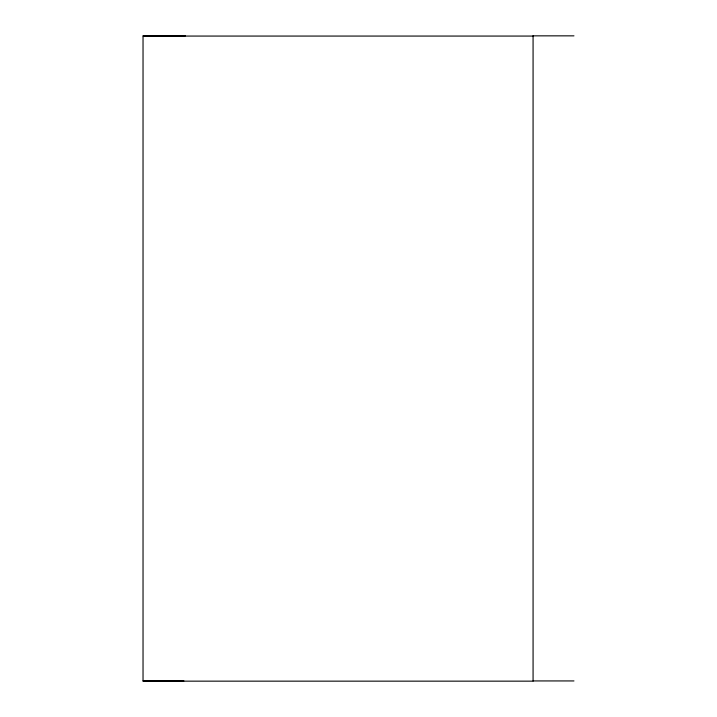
<?xml version="1.0" encoding="UTF-8"?>
<svg xmlns="http://www.w3.org/2000/svg" width="717" height="717" viewBox="0 0 717 717"><rect width="100%" height="100%" fill="white"/><g stroke="black" fill="none" stroke-linecap="round" stroke-linejoin="round"><path stroke-width="1.08" d="M143.033 35.85L185.515 35.85M533.072 35.85L573.967 35.85M143.033 680.935L183.928 680.935M533.072 680.935L573.967 680.935M533.072 36.065L143.033 36.065L143.033 681.15L533.072 681.15L533.072 36.065"/></g></svg>
